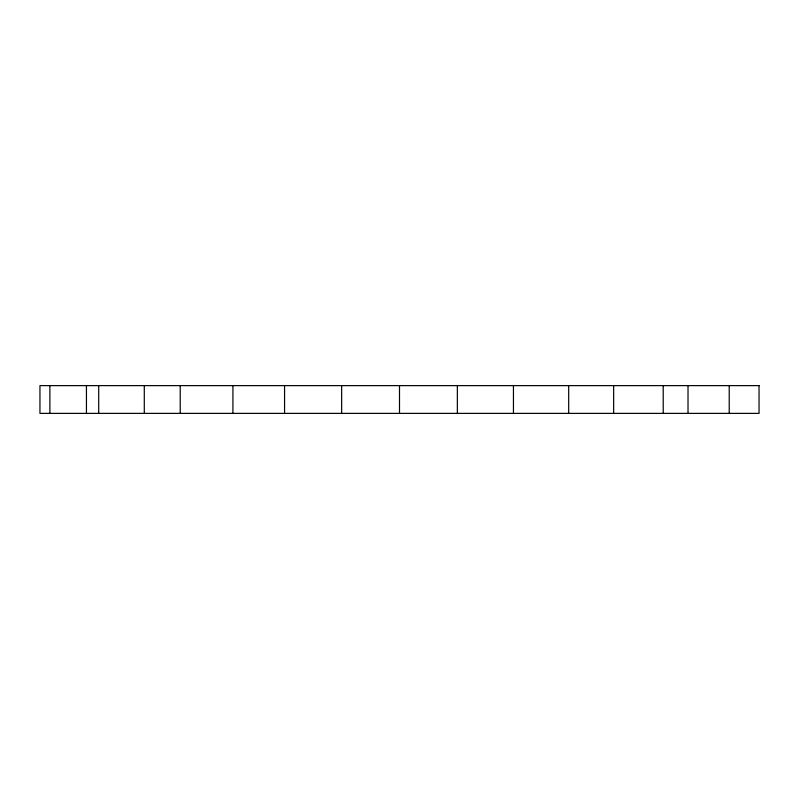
<?xml version="1.0" encoding="UTF-8"?>
<svg xmlns="http://www.w3.org/2000/svg" width="799" height="799" viewBox="0 0 799 799"><rect width="100%" height="100%" fill="white"/><g stroke="black" fill="none" stroke-linecap="round" stroke-linejoin="round"><path stroke-width="1.2" d="M729.217 385.617L729.217 413.383M688.019 385.617L688.019 413.383M663.22 385.617L663.22 413.383M613.652 385.617L613.652 413.383M568.688 385.617L568.688 413.383M513.447 385.617L513.447 413.383M457.348 385.617L457.348 413.383M399.5 385.617L399.5 413.383M341.652 385.617L341.652 413.383M284.564 385.617L284.564 413.383M232.918 385.617L232.918 413.383M180.214 385.617L180.214 413.383M144.289 385.617L144.289 413.383M98.706 385.617L98.706 413.383M86.442 385.617L86.442 413.383M49.888 385.617L49.888 413.383M759.05 385.617L39.95 385.617L39.95 413.383L759.05 413.383L759.05 385.617"/></g></svg>
